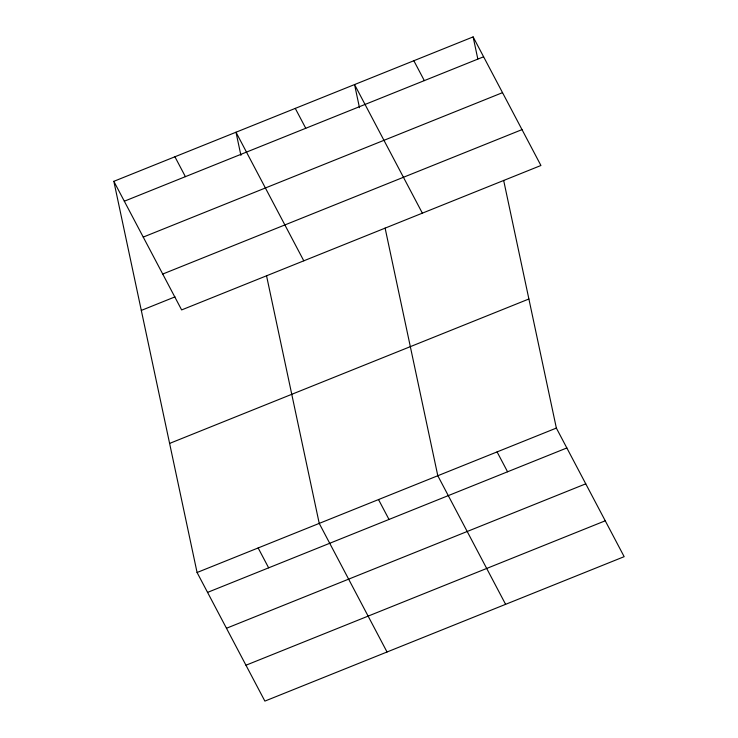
<?xml version="1.0" encoding="UTF-8"?>
<svg xmlns="http://www.w3.org/2000/svg" width="738" height="738" viewBox="0 0 738 738"><rect width="100%" height="100%" fill="white"/><g stroke="black" fill="none" stroke-linecap="round" stroke-linejoin="round"><path stroke-width="1.11" d="M113.837 181.327L473.123 36.9L540.926 165.496L181.64 309.923L113.837 181.327L197.074 572.504L264.877 701.1L624.163 556.673L556.36 428.077L503.657 180.395M124.316 201.216L483.602 56.789M143.237 237.092L502.523 92.656M162.72 274.047L522.006 129.62M141.309 310.421L175.007 296.87M169.611 443.418L528.897 298.991M197.074 572.504L556.36 428.077M207.562 592.393L566.849 447.957M226.474 628.259L585.76 483.833M245.966 665.224L605.252 520.797M413.843 60.728L424.322 80.617M422.357 213.153L354.554 84.566L359.489 107.73M497.08 451.905L507.569 471.794M295.274 108.394L305.763 128.274M505.604 604.33L437.8 475.733L385.098 228.06M303.798 260.818L235.994 132.222L240.92 155.395M378.52 499.571L389 519.451M174.915 156.779L185.395 176.659M387.035 651.995L319.231 523.399L266.529 275.717M258.152 547.956L268.641 567.836M473.123 36.9L477.818 58.966"/></g></svg>
